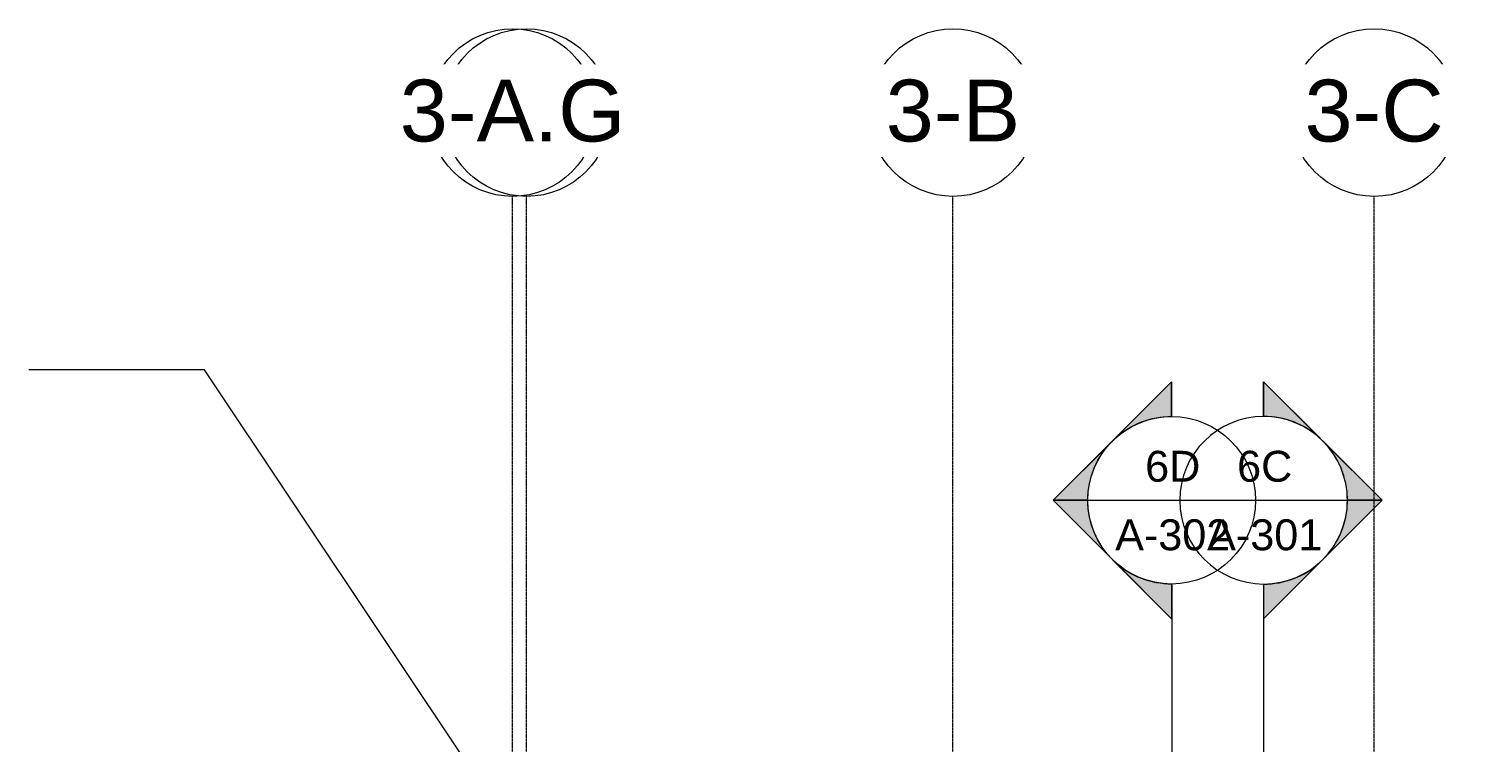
# Model space of a CAD drawing. Header units: inches. Extents: x 20273 to 40654, y -355 to 835.
# Drawn here: x 24847 to 25673, y 359 to 768 of the extents above; entities that cross this region are included whole.
import ezdxf

# ---------------------------------------------------------------- set-up
doc = ezdxf.new("R2010")
doc.units = ezdxf.units.IN
doc.header["$MEASUREMENT"] = 0
doc.linetypes.add('Grid Line 1_2_', pattern=[0.875, 0.5, -0.125, 0.125, -0.125])
for name, color, linetype, lineweight in [('A-ANNO-KEYN', 231, 'Continuous', 9), ('G-ANNO-SYMB', 111, 'Continuous', 9), ('S-GRID', 1, 'Continuous', 9), ('S-GRID-IDEN', 1, 'Continuous', 9)]:
    doc.layers.add(name, color=color, linetype=linetype, lineweight=lineweight)
doc.styles.add('Arial_1', font='arial.ttf', dxfattribs={"height": 35.407186})
doc.styles.add('Arial_2', font='arial.ttf', dxfattribs={"height": 17.703593})

# ---------------------------------------------------------------- blocks, each defined once
blk = doc.blocks.new('Section - Section Head - Filled-1526-Elevation - South')
at = {"layer": 'G-ANNO-SYMB'}
h = blk.add_hatch(color=256, dxfattribs=at)
edge = h.paths.add_edge_path(flags=0)
edge.add_arc((22874.16, 497.8), 48.06, 47.9216, 90)
edge.add_line((22874.16, 545.86), (22874.16, 565.68))
edge.add_line((22874.16, 565.68), (22906.36, 533.47))
h = blk.add_hatch(color=256, dxfattribs=at)
edge = h.paths.add_edge_path(flags=0)
edge.add_line((22908.1, 531.74), (22942.04, 497.8))
edge.add_line((22942.04, 497.8), (22922.16, 497.8))
edge.add_arc((22874.16, 497.8), 48, 360, 405)
h = blk.add_hatch(color=256, dxfattribs=at)
edge = h.paths.add_edge_path(flags=0)
edge.add_arc((22874.16, 497.8), 48, 315, 360)
edge.add_line((22922.16, 497.8), (22942.04, 497.8))
edge.add_line((22942.04, 497.8), (22908.1, 463.85))
h = blk.add_hatch(color=256, dxfattribs=at)
edge = h.paths.add_edge_path(flags=0)
edge.add_line((22906.36, 462.12), (22874.16, 429.91))
edge.add_line((22874.16, 429.91), (22874.16, 449.73))
edge.add_arc((22874.16, 497.8), 48.06, 270, 312.0784)
for p, q in [((22942.04, 497.8), (22874.16, 565.68)), ((22874.16, 545.8), (22874.16, 565.68)), ((22906.36, 533.47), (22874.16, 565.68)), ((22874.16, 565.68), (22874.16, 545.86)), ((22942.04, 497.8), (22908.1, 531.74)), ((22942.04, 497.8), (22874.16, 429.91)), ((22908.1, 463.85), (22942.04, 497.8)), ((22922.16, 497.8), (22942.04, 497.8)), ((22942.04, 497.8), (22922.16, 497.8)), ((22874.16, 429.91), (22906.36, 462.12)), ((22874.16, 449.8), (22874.16, 429.91)), ((22874.16, 449.73), (22874.16, 429.91))]:
    blk.add_line(p, q, dxfattribs=at)
for radius, start, end in [(48, 90, 270), (48.06, 47.9216, 90), (48, 270, 90), (48, 360, 45), (48, 315, 360), (48.06, 270, 312.0784)]:
    blk.add_arc((22874.16, 497.8), radius, start, end, dxfattribs=at)
blk = doc.blocks.new('Grid - Grid Head - Circle-14747-Elevation - South')
at = {"layer": 'S-GRID-IDEN'}
blk.add_circle((23085.89, 719.89), 48, dxfattribs=at)

msp = doc.modelspace()

# ---------------------------------------------------------------- linework, layer by layer
at = {"layer": 'A-ANNO-KEYN', "color": 153}
for p, q in [((24947.37, 572.62), (24846.75, 572.62)), ((25182.82, 219.84), (24947.37, 572.62))]:
    msp.add_line(p, q, dxfattribs=at)
at = {"layer": 'G-ANNO-SYMB'}
for p, q in [((25453.38, 497.8), (25549.38, 497.8)), ((25506.06, 497.8), (25602.06, 497.8)), ((25501.38, 449.8), (25501.38, -79.66)), ((25554.06, 449.8), (25554.06, -79.66))]:
    msp.add_line(p, q, dxfattribs=at)
at = {"layer": 'S-GRID', "linetype": 'Grid Line 1_2_'}
for p, q in [((25123.85, -28.56), (25123.85, 671.89)), ((25131.85, -28.56), (25131.85, 671.89)), ((25376.1, -28.56), (25376.1, 671.89)), ((25617.35, -28.56), (25617.35, 671.89))]:
    msp.add_line(p, q, dxfattribs=at)

# ---------------------------------------------------------------- block references
at = {"layer": 'G-ANNO-SYMB', "extrusion": (0, 0, -1)}
msp.add_blockref('Section - Section Head - Filled-1526-Elevation - South', (-48375.53, 0), dxfattribs=at)
at = {"layer": 'G-ANNO-SYMB'}
msp.add_blockref('Section - Section Head - Filled-1526-Elevation - South', (2679.9, 0), dxfattribs=at)
at = {"layer": 'S-GRID-IDEN'}
for p in [(2045.96, 0), (2290.21, 0), (2531.46, 0)]:
    msp.add_blockref('Grid - Grid Head - Circle-14747-Elevation - South', p, dxfattribs=at)

# ---------------------------------------------------------------- texts
at = {"layer": 'G-ANNO-SYMB', "char_height": 17.704, "attachment_point": 2, "line_spacing_factor": 0.938532, "style": 'Arial_2'}
for s, insert, width in [('6D', (25501.99, 526.13), 37.584), ('6C', (25554.67, 526.13), 37.584), ('A-302', (25501.99, 486.86), 78.624), ('A-301', (25554.67, 486.86), 78.624)]:
    msp.add_mtext(s, dxfattribs=dict(at, insert=insert, width=width))

# ---------------------------------------------------------------- next in the draw order: texts
at = {"layer": 'S-GRID-IDEN', "char_height": 35.407, "attachment_point": 2, "line_spacing_factor": 0.938532, "style": 'Arial_1', "bg_fill": 3, "box_fill_scale": 1.25, "bg_fill_color": 0, "bg_fill_transparency": 0}
for s, insert, width in [('3-A', (25131.84, 738.77), 91.584), ('3-B', (25376.09, 738.77), 91.584), ('3-C', (25617.34, 738.77), 94.608)]:
    msp.add_mtext(s, dxfattribs=dict(at, insert=insert, width=width))

# ---------------------------------------------------------------- next in the draw order: block references
at = {"layer": 'S-GRID-IDEN'}
msp.add_blockref('Grid - Grid Head - Circle-14747-Elevation - South', (2037.96, 0), dxfattribs=at)

# ---------------------------------------------------------------- next in the draw order: texts
at = {"layer": 'S-GRID-IDEN', "insert": (25123.84, 738.77), "char_height": 35.407, "width": 153.792, "attachment_point": 2, "line_spacing_factor": 0.938532, "style": 'Arial_1', "bg_fill": 3, "box_fill_scale": 1.25, "bg_fill_color": 0, "bg_fill_transparency": 0}
msp.add_mtext('3-A.G', dxfattribs=at)

doc.saveas('drawing.dxf')
